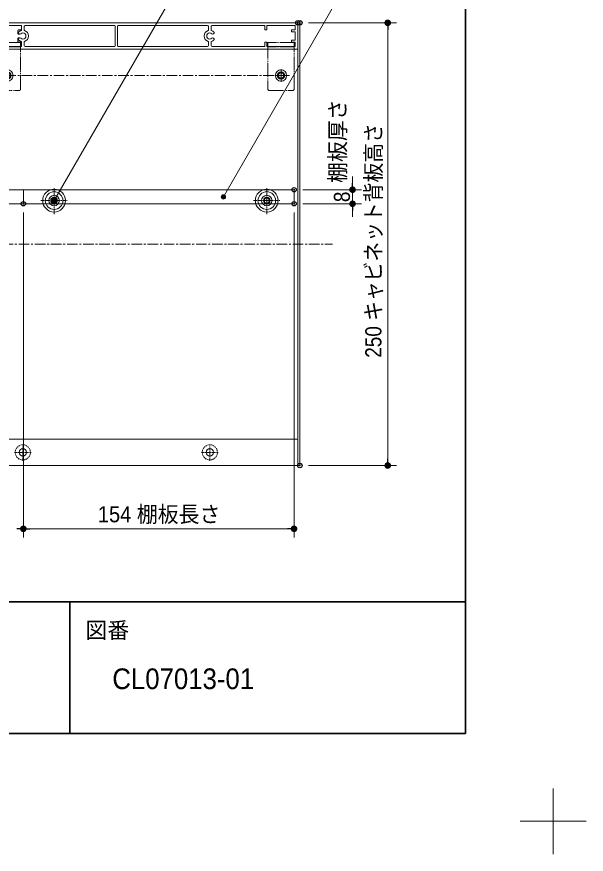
# Model space of a CAD drawing. Units: millimetres, scale not verified. Extents: x -1516 to 1516, y -761 to 761.
# Drawn here: x 297.9 to 621.9, y -761.2 to -284.6 of the extents above; entities that cross this region are included whole.
import ezdxf
from ezdxf.enums import TextEntityAlignment as Align

# ---------------------------------------------------------------- set-up
doc = ezdxf.new("R2010")
doc.units = ezdxf.units.MM
doc.header["$LTSCALE"] = 5
doc.header["$PDMODE"] = 32
doc.header["$PDSIZE"] = 2.5
for name, pattern in [('USER1', [2.91, 1.76, -0.4, 0.35, -0.4]), ('USER2', [1.11, 0.71, -0.4]), ('USER3', [10.5, 8, -0.5, 0.5, -0.5, 0.5, -0.5]), ('USER4', [9.172222, 5.997222, -1.058333, 1.058333, -1.058333])]:
    doc.linetypes.add(name, pattern=pattern)
for name, color, linetype, lineweight in [('0-0_2寸法-3', 7, 'Continuous', 15), ('0-1_3一般', 7, 'Continuous', 15), ('0-2_1図面枠', 7, 'Continuous', 20), ('0-3_2寸法-1', 7, 'Continuous', 15), ('0-4_0', 7, 'Continuous', 25), ('0-6_2寸法-2', 7, 'Continuous', 15)]:
    doc.layers.add(name, color=color, linetype=linetype, lineweight=lineweight)
doc.layers.add('0-5_Defpoints', color=7, linetype='Continuous')
doc.styles.add('ＭＳ Ｐゴシック', font='')
doc.styles.get('ＭＳ Ｐゴシック').set_extended_font_data('MS PGothic')

# ---------------------------------------------------------------- blocks, each defined once
blk = doc.blocks.new('グループ-2')
at = {"layer": '0-1_3一般', "linetype": 'USER1'}
for p, q in [((3830, -1910.37), (3830, -1978.5)), ((3792.5, -1946), (3805, -1946)), ((3805, -1946), (3839.63, -1946)), ((3839.63, -1946), (3867.5, -1946)), ((4444.63, -1946), (4472.5, -1946)), ((3830, -1978.5), (3830, -1985.01))]:
    blk.add_line(p, q, dxfattribs=at)
for points in [[(4435, -1910.37), (4435, -1978.5), (4435, -1985.01)], [(4397.5, -1946), (4410, -1946), (4444.63, -1946)]]:
    blk.add_lwpolyline(points, dxfattribs=at)
at = {"layer": '0-1_3一般'}
for centre, radius in [((3830, -1946), 32.5), ((3830, -1946), 25), ((4435, -1946), 32.5), ((4435, -1946), 25), ((3830, -1946), 15), ((3830, -1946), 9.62), ((4435, -1946), 15), ((4435, -1946), 9.62)]:
    blk.add_circle(centre, radius, dxfattribs=at)
blk = doc.blocks.new('グループ-9')
at = {"layer": '0-1_3一般', "linetype": 'USER3'}
for p, q in [((2532.5, -1496.5), (2532.5, -1501.5)), ((2607.5, -1496.5), (2532.5, -1496.5)), ((2532.5, -1501.5), (2532.5, -1628)), ((2607.5, -1501.5), (2607.5, -1496.5)), ((2607.5, -1628), (2607.5, -1501.5)), ((3310.75, -1501.5), (3310.75, -1628)), ((3385.75, -1628), (3385.75, -1501.5)), ((3659.75, -1496.5), (3659.75, -1501.5)), ((3734.75, -1496.5), (3659.75, -1496.5)), ((3659.75, -1501.5), (3659.75, -1628)), ((3734.75, -1501.5), (3734.75, -1496.5)), ((3734.75, -1628), (3734.75, -1501.5)), ((4438, -1501.5), (4438, -1628)), ((4513, -1628), (4513, -1501.5)), ((2607.5, -1508), (2532.5, -1508)), ((3385.75, -1508), (3310.75, -1508)), ((3734.75, -1508), (3659.75, -1508)), ((4513, -1508), (4438, -1508)), ((2581, -1590), (2559, -1590)), ((2570, -1601), (2570, -1579)), ((3359.25, -1590), (3337.25, -1590)), ((3348.25, -1601), (3348.25, -1579)), ((3708.25, -1590), (3686.25, -1590)), ((3697.25, -1601), (3697.25, -1579)), ((4486.5, -1590), (4464.5, -1590)), ((4475.5, -1601), (4475.5, -1579)), ((2537.5, -1633), (2602.5, -1633)), ((3315.75, -1633), (3380.75, -1633)), ((3664.75, -1633), (3729.75, -1633)), ((4443, -1633), (4508, -1633))]:
    blk.add_line(p, q, dxfattribs=at)
for points in [[(3385.75, -1501.5), (3385.75, -1496.5), (3310.75, -1496.5), (3310.75, -1501.5)], [(4513, -1501.5), (4513, -1496.5), (4438, -1496.5), (4438, -1501.5)]]:
    blk.add_lwpolyline(points, dxfattribs=at)
for centre, radius in [((2570, -1590), 10), ((2570, -1590), 7.5), ((3348.25, -1590), 10), ((3348.25, -1590), 7.5), ((3697.25, -1590), 10), ((3697.25, -1590), 7.5), ((4475.5, -1590), 10), ((4475.5, -1590), 7.5)]:
    blk.add_circle(centre, radius, dxfattribs=at)
for centre, start, end in [((2537.5, -1628), 180, 270), ((2602.5, -1628), 270, 0), ((3315.75, -1628), 180, 270), ((3380.75, -1628), 270, 0), ((3664.75, -1628), 180, 270), ((3729.75, -1628), 270, 0), ((4443, -1628), 180, 270), ((4508, -1628), 270, 0)]:
    blk.add_arc(centre, 5, start, end, dxfattribs=at)
blk = doc.blocks.new('グループ-10')
at = {"layer": '0-1_3一般'}
for p, q in [((3539, -1450.54), (3539, -1458.04)), ((3544, -1448.04), (3541.5, -1448.04)), ((3546.5, -1455.54), (3546.5, -1450.54)), ((3555, -1441.54), (3555, -1455.54)), ((4520.5, -1440.04), (3556.5, -1440.04)), ((3565, -1447.54), (3648.75, -1447.54)), ((3651.25, -1457.04), (3651.25, -1450.04)), ((3657.25, -1447.54), (3737.25, -1447.54)), ((3657.25, -1447.54), (3657.25, -1457.04)), ((3737.25, -1447.54), (3737.25, -1460.04)), ((3744.75, -1460.58), (3744.75, -1450.04)), ((3747.25, -1447.54), (4001.5, -1447.54)), ((4004, -1450.04), (4004, -1505.04)), ((4010, -1505.04), (4010, -1450.04)), ((4012.5, -1447.54), (4266.75, -1447.54)), ((4269.25, -1450.04), (4269.25, -1460.58)), ((4276.75, -1460.58), (4276.75, -1450.04)), ((4279.25, -1447.54), (4429.5, -1447.54)), ((4523, -1442.54), (4523, -2700.04)), ((3508, -1468.54), (3508, -1481.04)), ((3513, -1466.04), (3510.5, -1466.04)), ((3525, -1477.89), (3517.5, -1475.88)), ((3544, -1463.04), (3545, -1463.04)), ((3545, -1463.04), (3545, -1487.53)), ((3555, -1455.54), (3546.5, -1455.54)), ((3727.25, -1461.54), (3727.25, -1466.04)), ((3727.25, -1470.52), (3727.25, -1466.04)), ((3737.25, -1460.04), (3728.75, -1460.04)), ((3732.52, -1472.02), (3728.75, -1472.02)), ((3496, -1500.04), (3493.5, -1500.04)), ((3508, -1481.04), (3525.1, -1503.53)), ((3651.25, -1505.04), (3651.25, -1498.04)), ((3657.25, -1498.04), (3657.25, -1507.54)), ((3727.25, -1484.56), (3727.25, -1489.04)), ((3727.25, -1489.04), (3727.25, -1493.54)), ((3732.52, -1483.06), (3728.75, -1483.06)), ((3728.75, -1495.04), (3737.25, -1495.04)), ((3737.25, -1495.04), (3737.25, -1507.54)), ((3744.75, -1505.04), (3744.75, -1494.5)), ((4269.25, -1494.5), (4269.25, -1505.04)), ((4276.75, -1505.04), (4276.75, -1494.5)), ((3491, -1502.54), (3491, -1513.54)), ((3491, -1502.54), (3491, -2700.04)), ((3492.5, -1515.04), (4523, -1515.04)), ((3498.5, -1505.04), (3498.5, -1502.54)), ((3523.11, -1507.54), (3501, -1507.54)), ((3541.5, -1507.54), (3648.75, -1507.54)), ((3565, -1507.54), (3648.75, -1507.54)), ((3657.25, -1507.54), (3737.25, -1507.54)), ((3747.25, -1507.54), (4001.5, -1507.54)), ((4266.75, -1507.54), (4012.5, -1507.54)), ((4279.25, -1507.54), (4429.5, -1507.54)), ((3491, -2700.04), (4523, -2700.04))]:
    blk.add_line(p, q, dxfattribs=at)
at = {"layer": '0-1_3一般', "linetype": 'USER3'}
for p, q in [((3727.25, -1466.04), (3729.52, -1466.04)), ((3737.25, -1460.04), (3737.25, -1461.73)), ((3729.52, -1489.04), (3727.25, -1489.04)), ((3737.25, -1493.35), (3737.25, -1495.04))]:
    blk.add_line(p, q, dxfattribs=at)
at = {"layer": '0-1_3一般', "linetype": 'USER1'}
for p, q in [((3697.25, -1607.64), (3697.25, -1572.44)), ((4475.5, -1607.64), (4475.5, -1572.44)), ((3679.65, -1590.04), (3714.85, -1590.04)), ((4457.9, -1590.04), (4493.1, -1590.04)), ((3662.98, -1946.04), (3647.03, -1946.04)), ((3655, -1954.01), (3655, -1938.06)), ((3837.98, -1946.04), (3822.03, -1946.04)), ((3830, -1954.01), (3830, -1938.06)), ((4442.98, -1946.04), (4427.03, -1946.04)), ((4435, -1954.01), (4435, -1938.06)), ((3741, -2686.19), (3741, -2638.89)), ((4273, -2686.19), (4273, -2638.89)), ((3717.35, -2662.54), (3764.65, -2662.54)), ((4249.35, -2662.54), (4296.65, -2662.54))]:
    blk.add_line(p, q, dxfattribs=at)
at = {"layer": '0-1_3一般'}
for points in [[(3562.5, -1450.04), (3562.5, -1463.04), (3552.5, -1463.04), (3552.5, -1486.13)], [(4429.5, -1447.54), (4429.5, -1460.04), (4435.5, -1460.04), (4435.5, -1447.54), (4515.5, -1447.54), (4515.5, -1460.04), (4505.5, -1460.04), (4505.5, -1466.04), (4515.5, -1466.04), (4515.5, -1489.04), (4505.5, -1489.04), (4505.5, -1495.04), (4515.5, -1495.04), (4515.5, -1507.54), (4435.5, -1507.54), (4435.5, -1495.04), (4429.5, -1495.04), (4429.5, -1507.54)], [(3527.04, -1493.59), (3517.5, -1481.04), (3517.5, -1475.88)]]:
    blk.add_lwpolyline(points, dxfattribs=at)
for centre, radius in [((3697.25, -1590.04), 16), ((3697.25, -1590.04), 10.5), ((4475.5, -1590.04), 16), ((4475.5, -1590.04), 10.5), ((3655, -1946.04), 7.25), ((3830, -1946.04), 7.25), ((4435, -1946.04), 7.25), ((3741, -2662.54), 10.5), ((4273, -2662.54), 10.5)]:
    blk.add_circle(centre, radius, dxfattribs=at)
at = {"layer": '0-1_3一般', "linetype": 'USER2'}
for centre in [(3741, -2662.54), (4273, -2662.54)]:
    blk.add_circle(centre, 21.5, dxfattribs=at)
at = {"layer": '0-1_3一般'}
for centre, radius, start, end in [((3541.5, -1450.54), 2.5, 90, 180), ((3544, -1450.54), 2.5, 0, 90), ((3556.5, -1441.54), 1.5, 90, 180), ((3565, -1450.04), 2.5, 90, 180), ((3648.75, -1450.04), 2.5, 0, 90), ((3747.25, -1450.04), 2.5, 90, 180), ((4001.5, -1450.04), 2.5, 0, 90), ((4012.5, -1450.04), 2.5, 90, 180), ((4266.75, -1450.04), 2.5, 0, 90), ((4279.25, -1450.04), 2.5, 90, 180), ((4520.5, -1442.54), 2.5, 0, 90), ((3510.5, -1468.54), 2.5, 90, 180), ((3513, -1483.54), 17.5, 32.5062, 90), ((3525.65, -1475.48), 2.5, 255, 32.5062), ((3544, -1458.04), 5, 180, 270), ((3654.25, -1457.04), 3, 180, 270), ((3654.25, -1457.04), 3, 270, 0), ((3728.75, -1461.54), 1.5, 90, 180), ((3728.75, -1470.52), 1.5, 180, 270), ((3732.52, -1468.02), 4, 270, 311.71611), ((3741, -1477.54), 8.75, 228.28389, 131.71611), ((3746.25, -1460.58), 1.5, 180, 252.79601), ((3741, -1477.54), 16.25, 287.20399, 72.79601), ((4273, -1477.54), 16.25, 107.20399, 252.79601), ((4273, -1477.54), 8.75, 48.28389, 311.71611), ((4267.75, -1460.58), 1.5, 287.20399, 0), ((4278.25, -1460.58), 1.5, 180, 252.79601), ((4273, -1477.54), 16.25, 40.5698, 72.79601), ((4281.48, -1468.02), 4, 228.28389, 15.23813), ((3493.5, -1502.54), 2.5, 90, 180), ((3496, -1502.54), 2.5, 0, 90), ((3535, -1487.53), 10, 217.24854, 0), ((3535, -1486.13), 17.5, 288.96557, 0), ((3654.25, -1498.04), 3, 90, 180), ((3654.25, -1498.04), 3, 0, 90), ((3728.75, -1484.56), 1.5, 90, 180), ((3728.75, -1493.54), 1.5, 180, 270), ((3732.52, -1487.06), 4, 48.28389, 90), ((3746.25, -1494.5), 1.5, 107.20399, 180), ((4267.75, -1494.5), 1.5, 0, 72.79601), ((4278.25, -1494.5), 1.5, 107.20399, 180), ((4273, -1477.54), 16.25, 287.20399, 319.4302), ((4281.48, -1487.06), 4, 344.76187, 131.71611), ((3492.5, -1513.54), 1.5, 180, 270), ((3501, -1505.04), 2.5, 180, 270), ((3523.11, -1505.04), 2.5, 270, 37.24854), ((3541.5, -1505.04), 2.5, 108.96557, 270), ((3648.75, -1505.04), 2.5, 270, 0), ((3747.25, -1505.04), 2.5, 180, 270), ((4001.5, -1505.04), 2.5, 270, 0), ((4012.5, -1505.04), 2.5, 180, 270), ((4266.75, -1505.04), 2.5, 270, 0), ((4279.25, -1505.04), 2.5, 180, 270)]:
    blk.add_arc(centre, radius, start, end, dxfattribs=at)
at = {"layer": '0-1_3一般', "linetype": 'USER3'}
for centre, radius, start, end in [((3732.52, -1468.02), 4, 164.76187, 270), ((3741, -1477.54), 16.25, 134.95254, 139.4302), ((3741, -1477.54), 16.25, 103.34236, 134.95254), ((3732.52, -1487.06), 4, 90, 195.23813), ((3741, -1477.54), 16.25, 220.5698, 225.04746), ((3741, -1477.54), 16.25, 225.04746, 256.65764)]:
    blk.add_arc(centre, radius, start, end, dxfattribs=at)
blk = doc.blocks.new('グループ-13')
at = {"layer": '0-1_3一般'}
for p, q in [((4523, -1440), (4520.5, -1440)), ((4523, -2700.04), (4523, -1440)), ((4523, -1440), (4529, -1440)), ((4523, -1442.5), (4523, -1448)), ((4523, -1448), (4523, -2692)), ((4529, -1440), (4529, -2700.04)), ((3488, -1515), (4456.62, -1515)), ((4456.62, -1515), (4471.62, -1515)), ((4456.62, -1515), (4471.62, -1515)), ((4471.62, -1515), (4520.5, -1515)), ((3742.5, -1915), (4512.5, -1915)), ((4520.5, -2625), (3552, -2625)), ((4471.62, -2625), (4456.62, -2625)), ((4523, -2692), (4523, -2697.5)), ((4520.5, -2700.04), (3552, -2700.04)), ((4520.5, -2700.04), (4523, -2700.04)), ((4529, -2700.04), (4523, -2700.04))]:
    blk.add_line(p, q, dxfattribs=at)
at = {"layer": '0-1_3一般', "linetype": 'USER4'}
for p, q in [((2544.86, -1590.04), (4499.86, -1590.04)), ((2307.5, -2070), (4621.5, -2070))]:
    blk.add_line(p, q, dxfattribs=at)
at = {"layer": '0-1_3一般'}
for points in [[(4520.5, -1440), (3552, -1440), (2525, -1440), (2522.5, -1440)], [(4512.5, -1915), (4512.5, -1955), (3742.5, -1955)]]:
    blk.add_lwpolyline(points, dxfattribs=at)
blk.add_lwpolyline([(2972.5, -1915), (3742.5, -1915), (3742.5, -1955), (2972.5, -1955)], close=True, dxfattribs=at)
for centre in [(3830, -1946), (4435, -1946)]:
    blk.add_circle(centre, 7.25, dxfattribs=at)
for centre, start, end in [((4520.5, -1512.5), 270, 0), ((4520.5, -1512.5), 270, 0), ((4520.5, -2627.5), 0, 90), ((4520.5, -2627.5), 0, 90)]:
    blk.add_arc(centre, 2.5, start, end, dxfattribs=at)
for name in ['グループ-10', 'グループ-9', 'グループ-2']:
    blk.add_blockref(name, (0, 0), dxfattribs=at)
blk = doc.blocks.new('グループ-33')
at = {"layer": '0-2_1図面枠', "lineweight": 15}
for p, q in [((5250, -3618.75), (5250, -3806.25)), ((5343.75, -3712.5), (5156.25, -3712.5))]:
    blk.add_line(p, q, dxfattribs=at)
blk = doc.blocks.new('グループ-35')
at = {"layer": '0-2_1図面枠', "lineweight": 35}
for p, q in [((-5000, -3087.5), (5000, -3087.5)), ((3875, -3087.5), (3875, -3462.5))]:
    blk.add_line(p, q, dxfattribs=at)
blk.add_lwpolyline([(-5000, 3462.5), (5000, 3462.5), (5000, -3462.5), (-5000, -3462.5)], close=True, dxfattribs=at)
blk = doc.blocks.new('図面枠')
at = {"layer": '0-2_1図面枠'}
for name in ['グループ-33', 'グループ-35']:
    blk.add_blockref(name, (0, 0), dxfattribs=at)
at = {"layer": '0-2_1図面枠', "style": 'ＭＳ Ｐゴシック'}
blk.add_text('図番', height=45.86, dxfattribs=at).set_placement((3918.74, -3205.26), align=Align.BOTTOM_LEFT)
blk = doc.blocks.new('_Dot')
at = {"layer": '0-4_0'}
blk.add_line((-2.5, 0), (-5, 0), dxfattribs=at)
for points in [[(0, 0), (-2.5, 0), (-2.48, 0.313)], [(0, 0), (-2.48, -0.313), (-2.5, 0)], [(0, 0), (-2.48, 0.313), (-2.421, 0.622)], [(0, 0), (-2.421, -0.622), (-2.48, -0.313)], [(0, 0), (-2.421, 0.622), (-2.324, 0.92)], [(0, 0), (-2.324, -0.92), (-2.421, -0.622)], [(0, 0), (-2.324, 0.92), (-2.191, 1.204)], [(0, 0), (-2.191, -1.204), (-2.324, -0.92)], [(0, 0), (-2.191, 1.204), (-2.023, 1.469)], [(0, 0), (-2.023, -1.469), (-2.191, -1.204)], [(0, 0), (-2.023, 1.469), (-1.822, 1.711)], [(0, 0), (-1.822, -1.711), (-2.023, -1.469)], [(0, 0), (-1.822, 1.711), (-1.594, 1.926)], [(0, 0), (-1.594, -1.926), (-1.822, -1.711)], [(0, 0), (-1.594, 1.926), (-1.34, 2.111)], [(0, 0), (-1.34, -2.111), (-1.594, -1.926)], [(0, 0), (-1.34, 2.111), (-1.064, 2.262)], [(0, 0), (-1.064, -2.262), (-1.34, -2.111)], [(0, 0), (-1.064, 2.262), (-0.773, 2.378)], [(0, 0), (-0.773, -2.378), (-1.064, -2.262)], [(0, 0), (-0.773, 2.378), (-0.468, 2.456)], [(0, 0), (-0.468, -2.456), (-0.773, -2.378)], [(0, 0), (-0.468, 2.456), (-0.157, 2.495)], [(0, 0), (-0.157, -2.495), (-0.468, -2.456)], [(0, 0), (-0.157, 2.495), (0.157, 2.495)], [(0, 0), (0.157, -2.495), (-0.157, -2.495)], [(0, 0), (0.157, 2.495), (0.468, 2.456)], [(0, 0), (0.468, 2.456), (0.773, 2.378)], [(0, 0), (0.773, 2.378), (1.064, 2.262)], [(0, 0), (1.064, 2.262), (1.34, 2.111)], [(0, 0), (1.34, 2.111), (1.594, 1.926)], [(0, 0), (1.594, 1.926), (1.822, 1.711)], [(0, 0), (1.822, 1.711), (2.023, 1.469)], [(0, 0), (2.023, 1.469), (2.191, 1.204)], [(0, 0), (2.191, 1.204), (2.324, 0.92)], [(0, 0), (2.324, 0.92), (2.421, 0.622)], [(0, 0), (2.421, 0.622), (2.48, 0.313)], [(0, 0), (2.48, 0.313), (2.5, 0)], [(0, 0), (0.468, -2.456), (0.157, -2.495)], [(0, 0), (0.773, -2.378), (0.468, -2.456)], [(0, 0), (1.064, -2.262), (0.773, -2.378)], [(0, 0), (1.34, -2.111), (1.064, -2.262)], [(0, 0), (1.594, -1.926), (1.34, -2.111)], [(0, 0), (1.822, -1.711), (1.594, -1.926)], [(0, 0), (2.023, -1.469), (1.822, -1.711)], [(0, 0), (2.191, -1.204), (2.023, -1.469)], [(0, 0), (2.324, -0.92), (2.191, -1.204)], [(0, 0), (2.421, -0.622), (2.324, -0.92)], [(0, 0), (2.48, -0.313), (2.421, -0.622)], [(0, 0), (2.5, 0), (2.48, -0.313)]]:
    blk.add_solid(points, dxfattribs=at)

msp = doc.modelspace()

# ---------------------------------------------------------------- hatches: boundary and pattern name
at = {"layer": '0-0_2寸法-3'}
for points in [[(416.691, -387.1, 1), (414.187, -387.1, 1)], [(320.377, -389.208, 1), (317.873, -389.208, 1)]]:
    msp.add_hatch(color=256, dxfattribs=at).paths.add_polyline_path(points)

# ---------------------------------------------------------------- linework, layer by layer
for p, q in [((319.125, -389.208), (420.745, -213.196)), ((415.439, -387.1), (481.202, -273.196))]:
    msp.add_line(p, q, dxfattribs=at)
for centre in [(415.439, -387.1), (319.125, -389.208)]:
    msp.add_circle(centre, 1.252, dxfattribs=at)
at = {"layer": '0-3_2寸法-1'}
for p, q in [((463.925, -288), (513.925, -288)), ((508.925, -291.752), (508.925, -536.256)), ((488.925, -379.248), (488.925, -375.497)), ((460.625, -383), (493.925, -383)), ((488.925, -383), (488.925, -391)), ((460.625, -391), (493.925, -391)), ((488.925, -394.752), (488.925, -398.503)), ((301.625, -396), (301.625, -581)), ((301.625, -396), (301.625, -581)), ((455.625, -396), (455.625, -581)), ((463.925, -540.008), (513.925, -540.008)), ((451.873, -576), (305.377, -576))]:
    msp.add_line(p, q, dxfattribs=at)
at = {"layer": '0-5_Defpoints'}
for p in [(457.725, -288), (458.925, -288), (455.625, -383), (301.625, -391), (455.625, -391), (488.925, -391), (458.925, -540.008), (508.925, -540.008), (301.625, -576)]:
    msp.add_point(p, dxfattribs=at)
at = {"layer": '0-6_2寸法-2'}
for p, q in [((488.925, -379.248), (488.925, -375.497)), ((460.625, -383), (493.925, -383)), ((488.925, -383), (488.925, -391)), ((460.625, -391), (493.925, -391)), ((488.925, -394.752), (488.925, -398.503))]:
    msp.add_line(p, q, dxfattribs=at)

# ---------------------------------------------------------------- block references
at = {"layer": '0-1_3一般', "xscale": 0.2, "yscale": 0.2}
msp.add_blockref('グループ-13', (-446.875, 0), dxfattribs=at)
at = {"layer": '0-2_1図面枠', "xscale": 0.2, "yscale": 0.2}
msp.add_blockref('図面枠', (-446.875, 0), dxfattribs=at)
at = {"layer": '0-3_2寸法-1', "xscale": 0.7503418, "yscale": 0.7503418}
for p, rotation in [((508.925, -288), 90), ((488.925, -383), 270), ((488.925, -391), 90), ((508.925, -540.008), 270), ((301.625, -576), 180)]:
    msp.add_blockref('_Dot', p, dxfattribs=dict(at, rotation=rotation))
for p in [(301.625, -576), (455.625, -576)]:
    msp.add_blockref('_Dot', p, dxfattribs=at)
at = {"layer": '0-6_2寸法-2', "xscale": 0.7503418, "yscale": 0.7503418}
for p, rotation in [((488.925, -383), 270), ((488.925, -391), 90)]:
    msp.add_blockref('_Dot', p, dxfattribs=dict(at, rotation=rotation))

# ---------------------------------------------------------------- texts
at = {"layer": '0-2_1図面枠', "style": 'ＭＳ Ｐゴシック', "width": 0.95}
msp.add_text('CL07013-01', height=11.79, dxfattribs=at).set_placement((352.255, -670.816), align=Align.BOTTOM_LEFT)
at = {"layer": '0-3_2寸法-1', "style": 'ＭＳ Ｐゴシック', "width": 0.9}
for s, p in [('250 キャビネット背板高さ', (508.076, -478.654)), ('8', (490.189, -390.074))]:
    msp.add_text(s, height=9.164, rotation=90, dxfattribs=at).set_placement(p, align=Align.BOTTOM_LEFT)
at = {"layer": '0-3_2寸法-1', "style": 'ＭＳ Ｐゴシック', "width": 0.95}
msp.add_text('154 棚板長さ', height=9.171, dxfattribs=at).set_placement((344.021, -575.056), align=Align.BOTTOM_LEFT)
at = {"layer": '0-6_2寸法-2', "style": 'ＭＳ Ｐゴシック', "width": 0.95}
msp.add_text('棚板厚さ', height=9.171, rotation=90, dxfattribs=at).set_placement((487.73, -379.129), align=Align.BOTTOM_LEFT)

doc.saveas('drawing.dxf')
